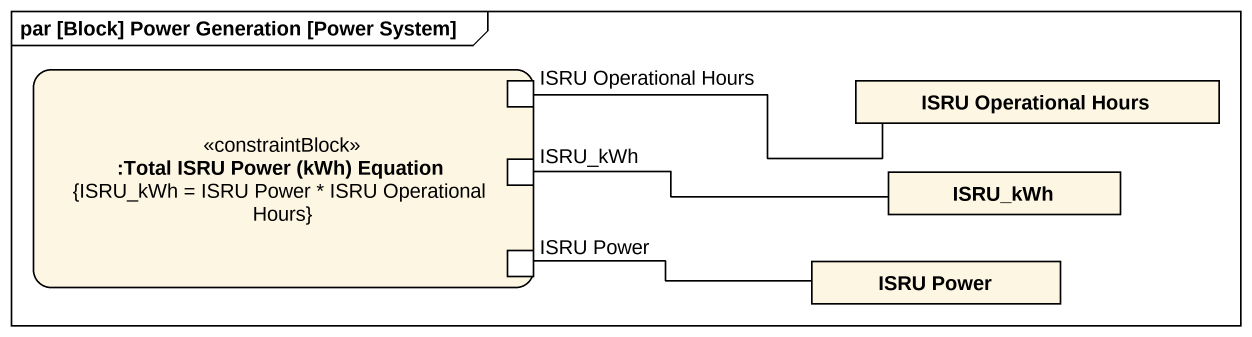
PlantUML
@startuml
mainframe par [Block] Power Generation [Power System]
rectangle ":Total ISRU Power (kWh) Equation\n{ISRU_kWh = ISRU Power * ISRU Operational Hours}" as Total_ISRU_Power_kWh <<constraintBlock>> {
  port "ISRU Operational Hours" as ISRU_Operational_Hours
  port ISRU_kWh
  port "ISRU Power" as ISRU_Power
}
rectangle "ISRU Operational Hours" as ISRU_Operational_Hours_2
rectangle "ISRU_kWh" as ISRU_kWh_2
rectangle "ISRU Power" as ISRU_Power_2
ISRU_Operational_Hours -right- ISRU_Operational_Hours_2
ISRU_kWh -right- ISRU_kWh_2
ISRU_Power -right- ISRU_Power_2
@enduml
